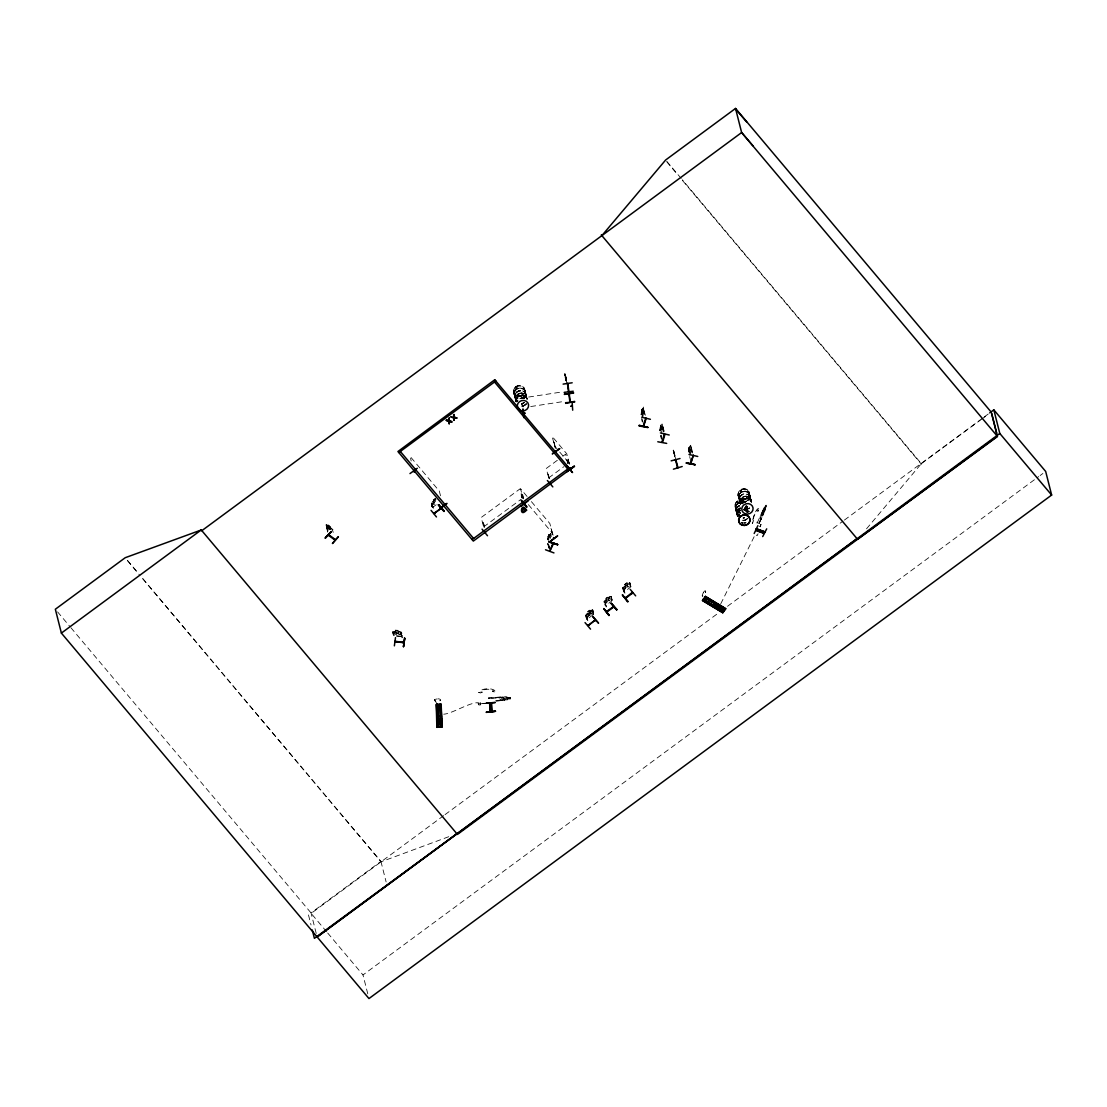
<?xml version="1.0" encoding="UTF-8"?>
<svg xmlns="http://www.w3.org/2000/svg" width="1107" height="1107" viewBox="0 0 1107 1107"><rect width="100%" height="100%" fill="white"/><g stroke="black" fill="none" stroke-linecap="round" stroke-linejoin="round"><path stroke-width="0.75" stroke-dasharray="5 3.75" d="M488.021 703.402L480.493 703.526M480.424 703.914C475.623 698.448 452.431 714.001 443.713 714.181M514.617 395.739L515.35 396.901L514.063 394.258L514.534 391.366M514.077 394.244L514.146 392.681M514.81 395.282L514.797 396.652L514.243 394.466M515.35 399.336L515.737 396.444L517.592 394.175M515.89 388.031L516.166 388.806M516.028 400.097L515.931 401.675A5.798 5.314 -14.2 0 1 527.043 398.534L526.212 397.275M515.904 387.865L516.886 388.488M517.26 388.073L516.761 387.533L517.412 388.626M518.38 396.057L517.772 395.919M518.076 395.13L518.048 396.237M519.017 395.877L519.058 395.088M522.061 395.047L522.573 394.59M522.629 394.632L521.881 394.3M525.521 394.078L525.23 391.145M526.877 398.977L526.475 396.112M735.491 508.459L735.505 507.089M736.155 509.69L736.155 511.074L735.602 508.874M737.29 516.097L737.774 513.205M737.636 502.882L738.397 503.311M738.397 502.952L738.881 502.218M740.348 510.161L739.255 509.511L739.601 510.756M741.427 503.574L739.213 500.046L739.697 497.154M739.227 500.032L739.296 498.454M739.822 501.001L740.223 503.851M741.745 491.951L741.386 490.733M742.465 498.814L742.576 498.302M746.588 497.472L746.685 498.219L746.699 497.306M746.865 508.5L746.962 506.923M747.529 511.102L746.339 506.868A5.701 5.231 -14.2 0 1 747.017 512.029M748.83 493.03L750.02 497.264L747.82 500.765A5.798 5.314 -14.2 0 0 747.045 491.799A5.798 5.314 -14.2 0 0 738.549 496.434A5.798 5.314 -14.2 0 0 746.478 501.36L742.091 501.637M750.103 495.687L749.688 498.482M750.671 499.866L749.481 495.632M751.362 502.149L751.349 500.641M488.45 697.95L488.561 698.669L488.45 697.922L505.941 696.677L507.103 696.967L507.781 699.776L495.978 700.994M756.33 535.484L756.87 534.999M661.944 429.834L662.124 427.565L660.782 425.06L661.156 426.375M762.931 510.078L757.063 523.32M757.492 522.573L756.994 522.075L757.146 523.348M394.369 635.473L393.58 632.332L392.764 632.263L394.327 635.778M393.428 634.685L392.653 631.474L400.388 631.71L401.55 632.208L402.81 637.715M395.49 631.391L394.23 631.613L394.784 633.785L399.267 635.058L400.513 634.256L399.959 632.083L398.382 631.571M401.564 633.287L400.789 632.927L402.768 638.006M401.592 636.483L394.645 635.819M402.325 635.418L401.509 636.442M641.174 414.738L641.382 411.596M659.98 430.595L660.298 428.866M689.716 453.676L690.657 448.888L689.315 446.384L688.499 449.082L689.066 454.091M565.857 377.805L565.207 375.231M565.912 379.438L565.248 375.411M480.383 703.568C480.563 708.106 477.02 701.423 478.459 703.665M765.587 509.262L760.8 519.709L760.246 516.955L764.812 506.522L765.546 509.331M565.898 379.106L565.871 377.805M547.633 539.69L548.117 538.002M515.834 388.073L516.761 388.599M515.198 393.967L514.713 396.86L516 399.516M515.364 397.911L515.751 396.444M515.959 400.25L516.415 398.797M519.169 395.517L518.076 395.822M519.404 395.863L518.934 394.812M522.061 394.715L522.532 394.853M525.119 395.393L525.59 393.94M738.563 496.005L739.033 494.552L738.549 497.43L740.86 501.001M740.804 490.761L740.389 491.66M736.556 508.39L736.072 511.268L737.345 513.925M741.718 491.508L741.275 491.854M739.85 501.097L740.998 498.385M736.708 512.333L737.871 509.621L736.681 512.223L737.082 515.087M740.445 503.422L740.915 501.969M743.586 498.939L743.42 499.146M746.339 505.968L744.098 509.607M746.948 508.348L745.731 511.005M747.142 512.416L747.612 510.964M592.978 614.869L593.573 613.112M611.88 599.593L611.368 601.309L605.833 605.446L604.796 604.823M630.575 585.811L630.063 587.526L624.528 591.65L623.49 591.041M642.281 410.365L641.977 409.203L641.548 413.077M641.479 411.984L641.88 409.977M644.412 414.364L643.444 408.898L645.353 415.263M643.748 408.967L643.222 409.645M642.378 416.495L642.766 409.535L642.254 410.489M642.558 418.031L643.997 411.209L644.066 413.326M660.879 425.074L659.703 430.748M660.284 427.828L660.685 425.835M659.8 430.775L661.709 424.493L661.17 426.237M663.619 431.799L662.249 424.756L664.145 431.121M663.923 431.868L662.553 424.825M661.363 433.889L662.789 427.053L662.899 429.156M688.789 450.245L689.398 446.536M692.152 453.123L690.796 446.079L692.691 452.445M691.1 446.149L690.56 446.827M689.896 455.212L691.432 450.48M547.868 536.923L548.159 538.085L549.03 534.321L549.307 535.622L550.594 533.311L547.273 539.829M547.923 536.881L549.003 534.46M547.37 539.856L549.307 535.968L549.861 538.14M764.397 507.061L760.108 516.983L760.8 519.709M550.317 538.306L550.58 537.615L549.459 538.03L549.888 535.068L547.91 539.469L548.975 539.095M758.807 523.168L763.719 513.219L759.181 523.597M758.89 523.486L763.719 513.219M760.232 526.849L760.979 524.538L759.9 526.586M760.979 524.538L760.011 526.614M757.257 535.525L758.06 533.768M720.74 603.855L754.517 535.968M516.208 387.976L517.052 387.741M514.478 391.449C515.973 388.183 520.428 386.938 523.39 388.958L522.034 388.308M517.453 388.377L516.194 388.723M515.142 394.05C516.623 390.785 521.093 389.553 524.04 391.574M515.765 396.541L517.633 394.3M517.785 395.282L519.128 395.503M516.36 398.866C517.841 395.614 522.31 394.369 525.272 396.389L523.915 395.725M517.024 401.481L517.827 400.208M524.386 396.583L525.175 395.31L523.32 397.593L520.567 398.714M738.978 494.621L740.846 492.352A5.715 5.244 -14.2 0 1 749.923 495.479A5.715 5.244 -14.2 0 1 742.064 501.277A5.715 5.244 -14.2 0 1 740.846 492.269M739.642 497.223C741.123 493.971 745.578 492.726 748.54 494.746M735.837 505.857L739.006 502.855L743.434 502.716A5.798 5.314 -14.2 0 0 735.615 506.522A5.798 5.314 -14.2 0 0 740.375 513.039M736.653 504.598L735.408 508.667L736.695 511.323M740.265 499.727L743.406 496.614M738.812 502.786L738.369 501.817L737.525 502.647M736.487 508.459L737.304 507.2M742.589 498.579L743.627 498.095M740.86 502.052C742.34 498.787 746.81 497.555 749.757 499.561M743.835 498.98L743.835 498.399M737.719 513.288L738.521 512.015M739.172 514.617L738.369 515.89A5.798 5.314 -14.2 0 1 739.199 514.783M435.701 498.192L433.252 499.88L433.695 501.084L431.273 503.215M586.738 619.38L585.7 615.229L591.83 610.206L590.225 611.438L589.865 610.206M604.09 601.668L606.387 599.51L605.944 598.306L608.324 596.548L608.684 597.78M622.701 587.928L629.869 582.642L630.948 586.779M642.807 408.704L643.292 408.109L645.049 415.194M661.612 424.548L662.097 423.953L663.84 431.052M690.145 445.872L690.643 445.277L688.333 452.099M866.546 528.786L921.342 463.667L682.327 179.791M606.29 599.537L605.225 600.714L605.778 602.886L607.203 602.928M624.985 585.755L623.919 586.931L624.473 589.09L628.126 587.499M327.824 531.817L326.095 524.843L332.114 528.842L328.53 526.531L329.07 528.703L331.214 530.281L330.661 528.108M327.617 532.052L326.233 525.521L328.059 530.71M326.717 524.967L328.336 526.046M326.856 525.977L326.025 525.756M327.99 524.953L328.364 526.212L327.99 524.953L330.273 526.655M330.633 527.748L330.273 526.558M333.027 529.852L332.031 528.925L334.259 535.29M737.843 516.097L737.871 516.083A5.701 5.231 -14.2 0 1 740.32 508.016L738.964 508.694M520.027 385.651C512.928 384.406 510.894 396.057 518.463 396.389C525.534 397.607 527.569 386.025 520.041 385.651M514.672 387.893L515.751 386.869A5.701 5.231 -14.2 0 1 524.856 390.107L525.424 392.293A5.701 5.231 -14.2 0 1 517.564 398.091A5.701 5.231 -14.2 0 1 516.36 389.097A5.701 5.231 -14.2 0 1 525.41 392.293M526.295 403.986L523.902 405.757L520.927 406.2A5.798 5.314 -14.2 0 0 526.24 403.847M740.943 490.692L741.51 491.605M737.262 507.227L738.355 506.19M742.285 503.408L743.378 502.384M737.885 509.718L740.265 507.85A5.701 5.231 -14.2 0 0 737.885 516M738.48 512.043L740.874 510.272A5.701 5.231 -14.2 0 0 737.373 515.862L736.252 511.476M747.64 518.394L745.246 520.165L742.285 520.622M610.04 600.575L608.435 600.077L609.611 597.628L607.854 600.188L605.626 600.575L607.452 600.797L606.207 603.315L608.02 600.686L609.57 600.838M628.734 586.779L627.129 586.295L628.306 583.846L626.548 586.406L624.32 586.793L626.147 587.014L624.929 589.547L626.714 586.89L628.264 587.056M507.49 698.987L510.59 698.725L498.51 699.527L498.247 698.434L500.489 697.687M435.217 498.703L433.889 500.143L435.328 499.091M431.979 502.315L435.867 499.382M435.964 499.769L433.736 501.402L434.29 503.574L436.518 501.928M431.536 504.294L436.241 500.848M432.117 506.397L433.141 507.02L438.69 502.882M557.333 460.304L546.235 468.482L549.03 478.999M562.868 456.222L565.635 454.174L568.029 463.625M548.629 477.933L563.878 466.684M483.607 526.932L521.023 499.326M587.554 611.867C593.338 608.808 586.253 610.773 587.997 613.084L586.835 614.274L587.388 616.447L591.041 614.855M623.822 592.037L622.784 587.886L625.081 585.728L624.639 584.51L627.019 582.752L627.24 584.012L628.541 583.527L629.08 585.686M627.074 582.822L624.639 584.51M586.419 615.534C585.34 615.879 588.025 616.876 587.609 620.252M593.02 614.385L592.882 610.76L593.214 614.62M604.809 601.959C603.785 602.083 606.664 604.976 606.401 608.255M611.41 600.824L611.272 597.199L611.604 601.059M623.504 588.177C622.425 588.537 625.109 589.519 624.694 592.895M630.104 587.042L629.966 583.403L630.298 587.264M593.048 614.869L587.374 618.938L586.406 618.398M316.228 933.436L311.039 912.929L380.919 861.384L141.904 577.508M443.644 815.651L311.15 913.372L326.593 931.707M445.042 814.627L717.765 613.472M727.507 606.29L842.994 521.106M844.392 520.082L982.822 417.989M984.206 416.965L988.33 413.921M921.342 463.667L980.262 420.217M981.632 419.207L988.482 414.156M367.773 993.837L362.999 974.949L1038.726 476.563M1040.11 475.54L1042.891 473.492M553.818 441.956L555.354 448.031M569.136 463.805L568.237 459.073L569.635 463.916M431.439 504.003C433.045 502.799 430.153 505.678 432.242 507.144M521.383 497.887L521.286 494.372L521.577 498.122M483.136 522.518C482.043 522.905 484.741 523.68 484.285 527.07M522.269 494.289L523.431 498.842M552.365 534.764L551.092 528.509L553.113 535.165M551.577 529.104L550.829 528.689M548.02 473.99L549.169 478.542M566.95 460.387L567.725 463.418M517.619 394.272L521.881 392.971L525.742 395.019M524.593 402.519L521.812 403.668L524.621 402.616M740.68 490.692L741.552 490.567M740.818 492.352L745.108 491.162L747.875 492.145M742.119 497.458C745.219 494.843 750.795 496.6 751.376 500.751M742.562 498.122L743.434 497.984M743.434 499.077L742.562 498.994M738.244 502.91L737.539 502.274L737.525 503.228M743.364 502.384L746.146 501.236A5.701 5.231 -14.2 0 0 742.34 503.311M738.341 506.203L739.656 505.456A5.798 5.314 -14.2 0 0 739.587 515.336M739.407 509.358L740.002 509.303M642.268 414.06L641.423 414.488L642.793 409.908L642.613 412.953L643.499 412.537L642.503 413.741M661.073 429.917L660.215 430.346L661.599 425.766L661.405 428.81L662.304 428.395L661.308 429.599M689.606 451.241L688.762 451.67L690.131 447.09L689.952 450.134L690.837 449.719L689.841 450.923M608.546 597.808L609.846 597.31L610.386 599.482M448.778 836.698L381.029 861.827L140.907 576.636M518.934 393.538L523.376 393.4L525.728 395.033M520.179 398.465L523.154 398.008M522.435 406.144L523.888 405.743M740.445 491.605L741.538 492.075M744.029 499.049L745.481 498.648M747.142 512.209A5.798 5.314 -14.2 0 0 746.436 506.937L747.765 506.439M740.279 510.728C729.153 510.313 738.203 494.054 745.219 502.011M744.624 517.675L743.184 518.187A5.701 5.231 -14.2 0 0 744.651 517.827M673.457 450.134L675.312 457.122M674.689 456.776L673.402 450.397M673.61 451.13L673.098 450.48M674.025 452.846L674.689 455.337L673.789 451.877M674.855 455.821L674.675 454.617M610.137 596.631L611.175 596.424L612.254 600.575M610.206 596.701L611.092 596.493M592.785 609.985L591.747 610.192L592.715 609.915L593.864 614.136M329.914 529.008L328.212 528.662L329.36 528.385L327.589 526.005L331.463 528.897L330.315 529.104M495.037 697.811C502.453 697.119 491.536 696.552 495.728 700.62M564.791 373.433L566.826 381.265M565.027 374.913L566.314 381.929L565.179 376.269M566.659 383.465L565.732 376.532M565.11 377.017L565.774 380.351L564.819 373.986L565.207 375.882M565.995 378.649L565.635 376.56M519.986 398.368L561.581 392.016M530.696 406.546L563.975 401.454M565.137 374.221L567.033 380.476M565.22 374.969L567.13 381.223M523.016 407.03L522.213 403.695L521.397 403.82L522.2 407.141M521.439 404.11L522.213 403.695M489.432 698.282L488.547 698.351M497.956 697.368L505.913 696.815M510.59 698.808L510.285 697.562L506.065 697.299L488.464 698.254L503.491 697.562M507.214 697.908L510.299 697.645M497.555 700.565L504.28 700.413M495.728 700.51L507.781 699.776M495.991 701.284L504.197 700.094M480.438 703.831L487.979 702.89M518.45 396.361L519.958 396.32M746.076 511.988L747.599 511.946A5.701 5.231 -14.2 0 0 749.052 511.6M434.525 504.501L433.086 504.46L433.321 499.949M396.417 635.93L401.523 636.345M326.095 524.843L326.828 524.953M523.141 398.022L524.607 398.326M745.993 489.142C739.587 486.305 734.342 496.863 741.469 499.257C747.875 502.094 753.134 491.55 745.993 489.142L747.28 489.834M745.094 491.176L746.547 491.48M746.381 496.157L749.176 497.237M743.973 509.068L746.934 509.331L749.716 508.182A5.701 5.231 -14.2 0 1 744.056 509.123M738.341 510.465L739.822 510.714A5.701 5.231 -14.2 0 1 735.74 503.132A5.701 5.231 -14.2 0 1 745.163 502.274M660.256 428.921L660.187 427.44M691.335 448.377L691.405 450.507M766.459 505.844L762.391 515.904L763.263 512.375C758.779 519.806 767.704 500.627 763.788 511.24L765.034 509.469L761.754 516.277L762.266 512.527L766.265 504.709L766.514 505.927M549.335 535.484L549.888 534.667L550.442 536.84M547.896 544.215L548.546 544.561M328.433 526.143L327.381 525.687L329.305 529.63M740.777 500.973L742.119 501.651M746.035 508.473L744.707 507.712A5.701 5.231 -14.2 0 1 748.055 511.794M516.291 397.787L517.633 398.465A5.715 5.244 -14.2 0 1 515.405 390.536A5.715 5.244 -14.2 0 1 524.427 390.245A5.715 5.244 -14.2 0 1 522.02 398.395A5.798 5.314 -14.2 0 0 524.455 390.051A5.798 5.314 -14.2 0 0 515.308 390.342A5.798 5.314 -14.2 0 0 517.606 398.451L515.212 396.832M623.518 590.903L624.569 591.567M604.823 604.685L605.875 605.363M432.131 506.259L433.141 507.02M586.433 618.26L587.443 619.007M747.806 492.117L748.955 493.099M748.47 494.718L749.619 495.715M749.148 497.126L750.214 498.095M749.688 499.534L751.584 501.734A5.798 5.314 -14.2 0 0 740.486 503.394A5.701 5.231 -14.2 0 1 751.791 502.91L750.671 498.524M745.412 505.982L746.464 506.951M746.007 508.362L747.862 510.631L747.087 509.455M747.695 511.766L743.835 509.829A5.701 5.231 -14.2 0 1 747.543 511.669M735.975 508.846L737.041 509.801M736.556 511.24L740.417 513.191A5.701 5.231 -14.2 0 1 735.768 506.826A5.701 5.231 -14.2 0 1 743.447 503.09M737.22 513.856L738.369 514.852A5.701 5.231 -14.2 0 1 739.767 505.83M523.307 388.931L524.455 389.927M523.971 391.532L526.268 395.102L525.783 397.994A5.701 5.231 -14.2 0 0 523.21 391.463A5.701 5.231 -14.2 0 0 515.779 393.525A5.701 5.231 -14.2 0 0 517.052 400.485L515.862 399.433M525.188 396.361L526.337 397.358M330.564 527.721L331.809 528.966M666.76 161.304L681.22 178.476M666.94 161.996L678.079 175.224M682.535 180.524L921.522 464.359M554.51 445.844L558.689 450.826M559.741 452.071L569.164 463.252M527.084 496.476L520.567 488.74L522.961 498.178M531.415 501.637L549.875 523.556L553.002 536.092M611.106 596.355L612.074 600.34M528.385 504.626L552.268 532.993M605.944 598.306L610.22 596.631L603.952 601.641L605.128 605.82M587.9 613.098L586.212 614.233M127.457 560.35L137.462 572.222M127.568 560.792L139.8 575.308M57.578 611.88L69.796 626.41M70.917 627.724L311.039 912.929M327.7 933.021L362.999 974.949M750.712 500.461L751.445 501.623M739.614 501.416L741.51 503.616A5.715 5.244 -14.2 0 1 740.265 496.697A5.715 5.244 -14.2 0 1 747.709 494.621A5.715 5.244 -14.2 0 1 750.283 501.236M737.054 514.99L737.829 516.277M524.331 389.844L525.216 391.131M524.995 392.459L525.867 393.732M525.728 394.922L526.503 396.223M513.869 393.234L514.617 394.424M515.696 400.568L516.485 401.869M435.521 700.939L435.521 701.118A3.058 1.19 -1.5 0 1 435.106 699.444A3.058 1.19 -1.5 0 1 439.396 699.195A3.058 1.19 -1.5 0 1 439.825 700.856L439.825 700.689A3.058 1.19 -1.5 0 0 439.396 699.015A3.058 1.19 -1.5 0 0 435.106 699.278A3.058 1.19 -1.5 0 0 435.521 700.939L437.307 705.463M480.341 702.544L480.48 704.799M478.459 704.951L478.307 703.955M673.485 450.217L675.201 457.426M747.834 510.535L748.235 511.988M738.369 496.42L737.982 495.078L738.646 497.195M515.322 399.226L515.724 400.679M673.72 451.144L673.983 452.085M674.55 454.852L675.796 459.447M674.274 453.303L674.869 455.572M766.002 505.429L765.781 506.992L765.601 506.3M749.37 493.293A5.715 5.244 -14.2 0 1 741.51 499.091A5.715 5.244 -14.2 0 1 740.292 490.083A5.715 5.244 -14.2 0 1 749.37 493.293L749.923 495.479M750.02 495.908L750.56 498.081M746.879 507.144L747.419 509.317M747.529 509.76L748.069 511.946A5.701 5.231 -14.2 0 0 744.665 507.878M738.743 497.638L739.282 499.81M739.393 500.239L740.514 504.626M734.951 506.259L735.505 508.431M690.547 445.263L692.456 453.192M689.218 447.159L688.72 448.778M689.661 456.596L690.865 461.328M661.156 426.735L661.709 428.907M660.395 429.253L660.948 431.426M661.128 435.272L662.318 439.991M660.824 435.203L661.626 438.358M660.602 435.95L661.391 439.092M643.181 408.192L644.717 414.433M641.977 409.203L642.351 410.517C647.443 394.438 636.608 427.565 642.351 410.877L642.143 415.568L641.59 413.395M642.323 419.415L643.527 424.147M641.396 418.515L642.198 421.67M630.755 586.558L629.731 582.642L627.309 584.081L627.019 582.752M626.604 583.334L625.164 584.399M623.684 588.398L625.676 596.272M622.729 587.803L623.642 591.802M565.511 378.829L566.078 381.002L564.971 375.356M607.909 597.13L606.47 598.181M604.989 602.194L607.383 611.631M569.372 464.096L566.77 453.815L552.116 436.407L555.354 448.515M554.067 442.26L555.603 448.321M592.646 609.999L593.67 613.901M591.996 613.043L591.456 610.87L590.156 611.368L589.934 610.109M589.519 610.69L588.08 611.742M586.599 615.755L588.592 623.628M585.645 615.16L586.558 619.159M548.214 474.211L549.363 478.764M525.521 392.736L526.074 394.908M526.185 395.337L527.292 399.724M550.566 533.408L551.355 536.508M513.606 391.836L514.146 394.023M514.907 397.067L516.028 401.454A5.701 5.231 -14.2 0 1 526.918 398.409M548.768 535.041L548.076 536.604M548.214 538.389L548.768 540.562M548.671 544.381L550.262 550.677M548.38 544.284L549.183 547.425M547.951 543.523L549.141 548.242M547.661 543.426L548.851 548.145M522.767 494.884L523.528 497.915M522.407 498.316L520.013 488.865L481.213 517.481L483.814 527.776M521.286 494.372L522.047 497.417M483.33 522.739L484.479 527.292M510.202 697.687L510.479 698.78M509.746 697.825L509.926 698.531L508.75 697.894M503.118 696.857L504.28 700.703M440.517 495.798L439.313 491.079L410.005 456.264L411.209 460.982M489.419 698.171L489.349 698.185M432.104 503.519L434.096 511.392M431.356 503.173L432.436 507.38M400.789 632.927L402.74 641.091M398.368 631.668L398.174 630.381L395.213 630.146L395.6 631.447M392.764 632.263L393.511 635.709M329.941 526.475L328.571 525.451M326.164 524.773L327.852 530.931M380.919 861.384L386.108 881.905M308.479 914.936L311.025 924.968M565.414 378.442L565.774 380.338L564.861 373.986L565.179 375.868L564.985 374.913M565.442 374.18L565.539 374.927M740.292 503.588A5.701 5.231 -14.2 0 1 744.859 496.227A5.701 5.231 -14.2 0 1 751.183 501.928M747.695 506.203A5.701 5.231 -14.2 0 1 746.256 506.605M746.505 501.485A5.798 5.314 -14.2 0 1 738.59 496.573A5.798 5.314 -14.2 0 1 747.045 491.799A5.798 5.314 -14.2 0 1 747.792 500.613M742.728 503.865A5.701 5.231 -14.2 0 1 739.711 497.098A5.701 5.231 -14.2 0 1 747.142 494.026A5.701 5.231 -14.2 0 1 750.159 500.793M746.519 501.568A5.701 5.231 -14.2 0 1 738.715 496.725A5.701 5.231 -14.2 0 1 747.045 492.034A5.701 5.231 -14.2 0 1 747.806 500.834M740.403 503.976A5.701 5.231 -14.2 0 1 744.956 496.614A5.701 5.231 -14.2 0 1 751.279 502.315M747.792 506.591A5.701 5.231 -14.2 0 1 746.353 506.992M740.638 503.699A5.701 5.231 -14.2 0 1 751.528 502.025M749.66 508.044A5.798 5.314 -14.2 0 1 743.946 508.916M749.577 507.836A5.701 5.231 -14.2 0 1 743.946 508.694M742.451 503.754A5.701 5.231 -14.2 0 1 746.229 501.623M748.941 511.157A5.701 5.231 -14.2 0 1 746.035 511.614M745.385 506.342A5.701 5.231 -14.2 0 1 747.128 512.472M743.157 517.993A5.701 5.231 -14.2 0 0 744.582 517.592A5.701 5.231 -14.2 0 1 743.115 517.841M746.201 505.899A5.701 5.231 -14.2 0 1 744.001 509.455M739.794 510.618A5.701 5.231 -14.2 0 1 735.685 502.91A5.701 5.231 -14.2 0 1 745.108 502.052M746.256 506.12A5.701 5.231 -14.2 0 1 744.056 509.677M746.893 506.854A5.798 5.314 -14.2 0 1 745.717 510.839M739.573 515.101A5.701 5.231 -14.2 0 1 739.656 505.387M746.505 505.844A5.701 5.231 -14.2 0 1 745.717 511.074M746.768 506.715A5.701 5.231 -14.2 0 1 745.606 510.631M740.348 512.804A5.701 5.231 -14.2 0 1 735.657 506.383A5.701 5.231 -14.2 0 1 743.337 502.647M737.982 516.374A5.701 5.231 -14.2 0 1 740.375 508.251M744.72 508.113A5.701 5.231 -14.2 0 1 748.152 512.181M747.599 518.505A5.701 5.231 -14.2 0 1 742.34 520.677M737.483 516.305A5.701 5.231 -14.2 0 1 740.984 510.645M743.904 510.202A5.701 5.231 -14.2 0 1 747.654 512.098M746.436 519.072A5.701 5.231 -14.2 0 1 742.23 520.235M738.549 516.194A5.701 5.231 -14.2 0 1 739.31 514.99M745.8 522.393A5.701 5.231 -14.2 0 1 741.455 522.532M738.438 515.765A5.701 5.231 -14.2 0 1 739.199 514.547M516.969 400.402A5.798 5.314 -14.2 0 1 515.959 392.943A5.798 5.314 -14.2 0 1 524.054 391.712A5.798 5.314 -14.2 0 1 525.064 399.157M516.54 401.578A5.701 5.231 -14.2 0 1 519.64 393.206A5.701 5.231 -14.2 0 1 526.683 398.755M524.483 402.298A5.701 5.231 -14.2 0 1 521.757 403.432M524.856 390.107A5.701 5.231 -14.2 0 1 517.011 395.891A5.701 5.231 -14.2 0 1 515.807 386.91M516.568 401.744A5.701 5.231 -14.2 0 1 519.681 393.372A5.701 5.231 -14.2 0 1 526.724 398.907M524.524 402.464A5.701 5.231 -14.2 0 1 521.798 403.585M516.941 400.056A5.715 5.244 -14.2 0 1 515.945 392.694A5.715 5.244 -14.2 0 1 523.929 391.477A5.715 5.244 -14.2 0 1 524.926 398.838M526.254 404.097A5.715 5.244 -14.2 0 1 520.982 406.269M516.125 401.883A5.715 5.244 -14.2 0 1 527.043 398.852M526.129 403.654A5.701 5.231 -14.2 0 1 520.871 405.826M517.08 401.606A5.798 5.314 -14.2 0 1 517.841 400.374M520.221 398.617A5.798 5.314 -14.2 0 1 524.635 398.478M517.08 401.343A5.715 5.244 -14.2 0 1 517.827 400.125M520.179 398.395A5.715 5.244 -14.2 0 1 524.538 398.257M752.802 520.041A7.694 1.827 -70 0 1 755.887 511.199A7.694 1.827 -70 0 1 758.862 509.165L759.374 508.071L757.811 511.462L758.309 510.369A6.421 1.522 -70 0 0 755.14 513.413A6.421 1.522 -70 0 0 753.23 521.425L753.729 520.318L752.262 523.5L752.774 522.407A7.694 1.827 -70 0 1 752.677 521.411M591.982 613.79L589.63 614.247L587.817 616.876L589.062 614.357L587.236 614.136L589.464 613.748L591.221 611.189L590.045 613.638L591.982 613.79M750.74 499.714L750.283 501.18L750.754 499.727M689.703 448.058L689.481 452.749L689.703 448.058M400.347 634.851L397.496 633.55L395.213 634.477L396.79 633.246L394.576 631.806L397.316 633.038L399.572 632.18L398.022 633.356L400.347 634.851M550.746 534.1L550.719 534.916L550.746 534.1M764.591 508.265L762.681 514.202L764.591 508.265M326.939 527.887L327.921 529.644L326.939 527.887M590.252 611.756L588.025 613.403L588.578 615.561L590.806 613.928L590.252 611.756M608.642 598.195L606.415 599.828L606.968 602L609.196 600.354L608.642 598.195M627.337 584.399L625.109 586.046L625.663 588.218L627.89 586.572L627.337 584.399M482.209 692.152L480.535 692.968L478.528 692.401L479.788 692.318A7.694 3.017 -2.1 0 1 486.693 688.803A7.694 3.017 -2.1 0 1 495.106 691.252L496.379 691.155L494.58 691.986L492.449 691.432L493.722 691.349A6.421 2.518 -2.1 0 0 486.693 689.301A6.421 2.518 -2.1 0 0 480.936 692.235L482.209 692.152M749.052 511.517L747.599 511.932L749.052 511.531M745.91 522.767L744.457 523.182A5.798 5.314 -14.2 0 0 745.91 522.753M506.217 697.88L500.627 698.268L500.904 699.361L506.494 698.96L506.217 697.88M397.648 630.575L395.863 630.423L397.648 630.575M398.478 631.959L395.711 631.737L396.264 633.91L399.032 634.131L398.478 631.959M742.949 523.21L741.482 522.891A5.798 5.314 -14.2 0 0 742.949 523.21M705.422 592.66L705.27 592.577A3.058 0.899 -58.9 0 0 704.841 590.903A3.058 0.899 -58.9 0 0 702.392 594.265A3.058 0.899 -58.9 0 0 702.82 595.94L702.973 596.023A3.058 0.899 -58.9 0 1 702.558 594.362A3.058 0.899 -58.9 0 1 705.007 591A3.058 0.899 -58.9 0 1 705.422 592.66M565.954 379.369L565.539 377.072L565.995 379.369M741.565 499.299A5.701 5.231 -14.2 0 0 749.411 493.514A5.701 5.231 -14.2 0 0 740.362 490.318A5.701 5.231 -14.2 0 0 741.565 499.299M517.066 396.126A5.701 5.231 -14.2 0 0 524.912 390.342A5.701 5.231 -14.2 0 0 515.862 387.132A5.701 5.231 -14.2 0 0 517.066 396.126"/><path stroke-width="1.5" d="M335.352 539.552L328.461 534.57M760.177 530.585L759.776 531.457M760.772 530.986L760.398 531.581M570.216 401.689L569.261 393.884M647.844 427.33L639.071 425.337L647.844 427.302M666.677 443.395L657.793 441.762M686.34 463.086L695.238 464.677L686.423 462.781M595.345 620.141L588.163 625.33M607.342 611.728L607.273 611.355M625.884 597.545L625.663 597.268M632.346 592.453L632.623 593.02M434.484 512.569L434.664 513.316L434.276 512.61M485.157 532.647L485.627 531.844M523.016 504.308L523.749 503.768M643.388 426.389L645.782 417.92M664.961 434.373L662.609 442.247M690.574 463.113L693.176 455.531M693.203 455.447L693.369 456.278M755.846 530.087L764.19 532.896M569.358 394.618L568.818 393.566M569.759 401.758L569.773 401.08M395.088 641.659L404.027 642.78L403.834 642.005M404.608 638.186L403.488 646.806L404.664 638.199M403.46 646.613L404.788 638.365M526.586 510.313C521.051 500.143 518.616 519.003 526.6 510.092M690.726 463.57L690.976 462.74M569.136 469.506L569.441 468.994M570.645 468.15L570.34 468.662M549.653 551.286L553.085 543.122M553.375 543.219L553.182 544.298M328.336 535.193L335.213 540.258M647.858 427.593L639.002 425.918M695.196 464.774L686.326 463.155M677.415 467.223L677.664 467.943L675.464 459.834M491.314 707.636L490.401 707.857L490.47 706.93M413.797 471.374L414.35 472.122L414.53 471.388M442.98 505.871L443.353 505.608M550.317 550.788L549.861 551.051M641.659 417.159L650.404 419.29M646.17 418.446L643.679 426.043M660.409 432.92L669.237 435.009M688.969 454.479L697.742 456.471M690.92 463.376L693.397 455.254M545.502 549.764L553.957 552.905M755.68 530.447L764.051 533.463M755.818 529.866L764.245 533.076M590.543 629.136L585.036 622.604M609.237 615.312L603.744 608.615L608.933 615.575M627.6 601.807L622.438 594.833L628.001 601.544M431.052 510.355L436.462 516.941M702.488 600.492L722.816 612.725L702.475 600.506L703.388 599.247L723.674 611.521L703.374 599.274M723.687 611.493L722.94 612.337L702.641 600.091L705.491 596.382L705.09 596.95L725.431 609.168L704.592 597.642L724.919 609.86L725.791 608.642L705.436 596.479M722.774 612.752L725.5 608.642M490.373 707.11L491.3 707.055M491.217 707.65L490.401 707.857M523.694 413.285L524.704 413.132L523.791 412.828M571.129 406.02L572.139 405.868M549.114 542.029L557.707 544.547L549.1 541.793M553.445 543.689L549.944 550.982M754.185 533.491L757.894 525.659M762.709 536.577L766.708 528.842M588.066 625.469L588.08 624.985M613.928 606.857L606.65 612.171L606.47 611.424M625.151 598.167L625.164 597.642M632.595 593.131L625.524 598.306M434.069 513.344L441.264 508.404M484.797 531.969L484.977 532.73L485.392 531.941M664.435 433.916L662.041 441.79M702.876 599.966L722.954 612.406M705.463 596.452L725.597 608.822M725.043 609.583L704.744 597.323L725.279 609.362M557.541 544.893L549.072 541.835M524.414 412.731L524.635 412.883M704.716 601.336L707.318 597.766M713.558 606.678L716.118 602.983M720.048 605.46L717.419 608.905M723.48 607.522L720.851 610.967M403.086 642.364L404.097 642.447L395.171 641.285M556.143 451.877L556.101 451.019M601.876 235.625L665.653 159.989L735.532 108.444L991.222 412.122M331.325 531.485L325.416 538.154M331.38 531.678L325.126 538.085L331.311 531.595M329.125 535.719L329.236 535.304M332.446 543.329L338.396 536.826M338.327 536.66L332.543 543.551M625.275 598.015L632.139 592.494M523.819 504.142L523.666 503.422M703 599.8L723.286 612.06M569.911 402.159L568.901 393.912M482.071 529.174L487.509 535.746M441.167 508.583L440.766 507.878M989.7 412.911L993.837 409.867L1045.672 471.444L1051.65 495.05L368.977 998.556L61.383 633.093L201.239 529.949L457.44 834.415L997.324 436.227L741.635 132.549L735.532 108.444M570.257 469.243L473.326 541.088L397.925 451.531L494.857 379.687M446.232 420.273C453.718 421.892 444.018 421.13 446.785 419.857L448.944 420.743L449.262 418.045L448.681 418.474M450.95 416.786L453.676 417.809L451.006 416.993M453.4 414.987L453.981 414.558L453.676 417.256M449.165 423.69L449.539 421.227L451.656 422.099L449.539 421.227M451.656 422.099C453.33 420.66 446.882 421.629 449.262 418.045M453.898 420.217L454.257 417.754L456.887 418.003L454.244 417.201L456.887 418.003M593.089 616.682L598.596 623.227L592.702 616.779M630.174 589.339L635.667 595.857M611.078 603.426L616.986 609.666L611.078 603.204M616.668 609.86L611.175 603.329L616.544 609.749M856.97 538.597L317.128 936.979L999.801 433.474L993.837 409.867M456.831 833.709L314.402 938.349L312.285 929.977M997.532 436.476L857.565 539.303L601.267 234.905M559.672 448.722L552.268 453.939L559.658 448.598M567.102 471.444L574.367 466.075L567.075 471.416M567.158 471.624L574.547 466.407M409.977 473.588L417.297 468.261M438.441 505.013L444.294 511.268L438.427 504.792M442.842 505.138L443.021 506.245M439.659 508.708L446.965 503.394L434.124 513.648M521.217 500.502L526.669 507.061M528.081 500.904L520.83 506.425M524.524 503.325L524.898 504.598L525.092 503.865M557.513 535.843L550.248 541.365L557.596 536.079M566.881 466.172L572.554 472.578L567.088 466.033M547.37 480.507L552.822 486.886M550.608 483.69L550.234 483.053M524.649 413.506L524.524 412.8M572.015 405.854L571.17 406.311L571.959 405.536M613.333 607.356L612.932 606.65M594.846 620.916L594.57 620.252L594.722 620.972M442.094 727.022L436.85 727.313L436.269 704.467L441.14 704.052L442.094 727.022L440.89 704.232M437.154 704.412L437.86 704.37L438.427 727.216L437.735 727.257L437.154 704.412L437.805 727.271M440.254 704.107L440.586 727.119L440.005 704.287M438.801 504.709L444.281 511.268M443.949 511.489L438.386 504.806M521.48 500.309L526.96 506.854M631.986 593.546L631.627 592.868M613.527 606.622L606.373 611.604M588.384 625.69L595.262 619.795M523.21 504.598L522.947 503.837M485.42 531.983L484.7 532.149M556.184 451.933L555.839 451.213L556.143 451.933M522.684 409.299L523.777 417.643M524.178 417.408L523.127 409.05M572.001 406.283L571.849 405.466M671.16 460.844L680.016 458.506M673.416 469.174L682.189 466.517M489.64 703.222L489.986 711.635M490.318 711.607L490.138 703.208M436.961 727.313L436.587 704.315L437.127 727.022M437.14 727.216L436.642 704.37M572.181 382.787L563.117 384.115M573.26 391.228L564.155 392.362M564.473 394.106L573.523 392.764L564.515 394.452M565.539 402.713L574.699 402.007M523.611 412.939L524.649 413.437M572.693 410.185L572.111 401.758M395.822 642.102L395.794 641.34L395.822 642.143M395.49 637.604L394.369 645.851M495.189 702.378L486.042 703.249L495.147 702.613M486.416 712.341L495.507 711.275L486.416 712.382M495.507 711.275L486.402 711.953M436.642 706.64L441.195 706.377M441.444 716.312L436.864 716.464M436.947 718.9L441.472 718.512M414.101 471.264L414.156 471.651M491.148 702.931L491.466 711.552L491.231 703.097M491.605 703.07L491.965 711.524M677.954 467.777L675.907 459.889M403.972 642.406L403.073 642.697L403.211 641.949M395.13 642.032L394.964 641.354M567.822 383.534L568.832 391.352M549.293 541.6L557.707 544.561M756.468 528.745L764.854 531.761M675.644 460.637L675.339 459.682M735.712 109.136L746.921 122.268M752.857 145.681L741.635 132.549L201.751 530.737L201.142 530.018L125.229 557.707L55.35 609.237L61.383 633.093M999.801 433.474L1051.65 495.05M494.926 379.978L570.34 469.534M622.397 595.054L627.89 601.585M603.716 608.656L609.307 615.326M553.721 538.735L553.528 537.628M403.142 642.669L403.1 642.032M568.5 391.753L567.421 383.23M991.609 413.063L996.687 433.141M991.637 413.741L996.923 434.622M722.068 606.581L719.467 610.137M718.18 604.228L715.579 607.798M573.564 393.123L564.473 394.092M613.652 606.235L613.832 606.996L613.444 606.276M570.534 468.164L570.645 469.022L570.285 468.358M569.192 467.97L472.191 539.524M569.302 468.981L569.441 469.866L569.04 469.16M567.78 469.022L494.511 381.998M495.922 380.946L398.907 452.5M473.602 538.472L400.333 451.462M440.544 508.57L440.268 508.238M441.527 720.56L436.974 720.837M441.596 722.885L437.03 723.162M441.624 724.435L437.071 724.698M574.602 401.398L565.649 403.363M453.621 417.616L453.939 420.411M448.902 421.103L449.221 423.884M453.981 414.558L454.299 417.394M437.473 704.26L438.026 727.161M522.573 508.957L522.656 511.074L524.939 510.908L524.856 508.791L522.573 508.957M764.688 532.066L756.261 528.925L764.688 532.066M571.378 406.366L571.295 406.324M745.232 513.773A5.701 5.231 -14.2 0 0 753.064 507.988A5.701 5.231 -14.2 0 0 744.015 504.778A5.701 5.231 -14.2 0 0 745.232 513.773M742.119 525.161A5.701 5.231 -14.2 0 0 749.965 519.377A5.701 5.231 -14.2 0 0 740.915 516.166A5.701 5.231 -14.2 0 0 742.119 525.161M742.077 525.009A5.701 5.231 -14.2 0 0 749.923 519.225A5.701 5.231 -14.2 0 0 740.874 516.014A5.701 5.231 -14.2 0 0 742.077 525.009M520.733 410.586A5.701 5.231 -14.2 0 0 528.579 404.802A5.701 5.231 -14.2 0 0 519.515 401.606A5.701 5.231 -14.2 0 0 520.733 410.586"/></g></svg>
